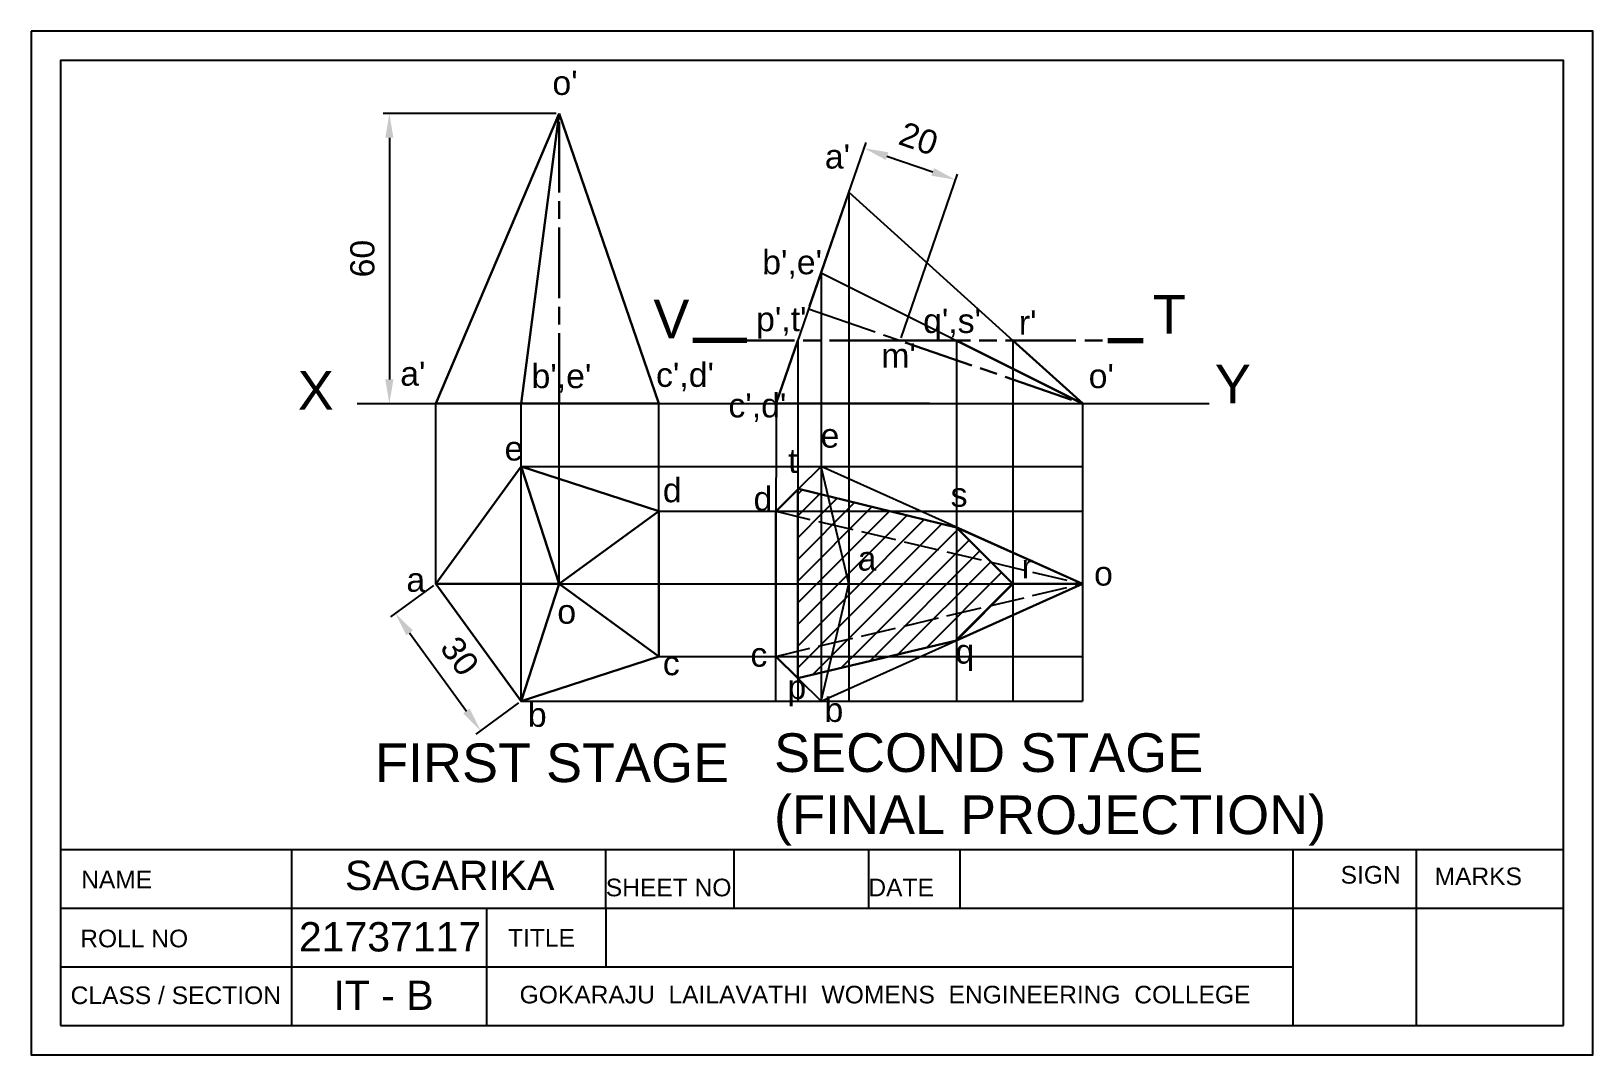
# Model space of a CAD drawing. Header units: millimetres. Extents: x 0 to 266, y 0 to 174.
import ezdxf

# ---------------------------------------------------------------- set-up
doc = ezdxf.new("R2010")
doc.units = ezdxf.units.MM
doc.header["$PDMODE"] = 35
doc.linetypes.add('ACAD_ISO02W100', pattern=[15, 12, -3])
doc.linetypes.add('ACAD_ISO08W100', pattern=[36, 24, -3, 6, -3])
doc.styles.get("Standard").update_dxf_attribs({"font": 'arial.ttf'})
doc.dimstyles.new('ISO-25', dxfattribs={"dimtxt": 5, "dimasz": 5, "dimexe": 1.25, "dimexo": 0.625, "dimgap": 3, "dimtad": 1, "dimtxsty": 'Standard', "dimcen": 2.5, "dimadec": 0, "dimazin": 0, "dimtfac": 1, "dimtmove": 0, "dimatfit": 3, "dimfxl": 1, "dimarcsym": 0})
pattern_1 = [(45, (61.991, 26.8314), (-1.84983, 1.84983), [])]

# ---------------------------------------------------------------- blocks, each defined once
blk = doc.blocks.new('*D4')
at = {"color": 0, "lineweight": -2, "ltscale": 0.5, "transparency": 16777216}
for p, q in [((89.48, 160.38), (60.02, 160.38)), ((61.05, 156.26), (61.05, 115.06)), ((89.48, 110.94), (60.02, 110.94))]:
    blk.add_line(p, q, dxfattribs=at)
at = {"color": 0, "ltscale": 0.5, "transparency": 16777216}
for points in [[(60.36, 156.26), (61.74, 156.26), (61.05, 160.38)], [(60.36, 115.06), (61.74, 115.06), (61.05, 110.94)]]:
    blk.add_solid(points, dxfattribs=at)
at = {"layer": 'Defpoints', "color": 0, "ltscale": 0.5, "transparency": 16777216}
for p in [(89.99, 160.38), (61.05, 110.94), (89.99, 110.94)]:
    blk.add_point(p, dxfattribs=at)
at = {"color": 0, "lineweight": 25, "ltscale": 0.5, "transparency": 16777216, "insert": (56.47, 135.66), "char_height": 4.12, "attachment_point": 5, "rotation": 90}
blk.add_mtext('60', dxfattribs=at)
blk = doc.blocks.new('*D5')
at = {"color": 0, "lineweight": -2, "ltscale": 0.5, "transparency": 16777216}
for p, q in [((68.55, 79.94), (61.24, 74.62)), ((64.49, 71.9), (74.18, 58.56)), ((83.08, 59.94), (75.77, 54.63))]:
    blk.add_line(p, q, dxfattribs=at)
at = {"color": 0, "ltscale": 0.5, "transparency": 16777216}
for points in [[(65.05, 72.3), (63.94, 71.49), (62.07, 75.23)], [(74.73, 58.97), (73.62, 58.16), (76.6, 55.23)]]:
    blk.add_solid(points, dxfattribs=at)
at = {"layer": 'Defpoints', "color": 0, "ltscale": 0.5, "transparency": 16777216}
for p in [(68.97, 80.24), (83.5, 60.24), (76.6, 55.23)]:
    blk.add_point(p, dxfattribs=at)
at = {"color": 0, "lineweight": 25, "ltscale": 0.5, "transparency": 16777216, "insert": (73.04, 67.92), "char_height": 4.12, "attachment_point": 5, "rotation": 306}
blk.add_mtext('30', dxfattribs=at)
blk = doc.blocks.new('*D6')
at = {"color": 0, "lineweight": -2, "ltscale": 0.5, "transparency": 16777216}
for p, q in [((132.69, 127.57), (142.32, 155.44)), ((145.88, 153.12), (153.67, 150.43)), ((148.27, 122.18), (157.9, 150.06))]:
    blk.add_line(p, q, dxfattribs=at)
at = {"color": 0, "ltscale": 0.5, "transparency": 16777216}
for points in [[(146.1, 153.77), (145.66, 152.47), (141.99, 154.47)], [(153.89, 151.08), (153.44, 149.78), (157.56, 149.09)]]:
    blk.add_solid(points, dxfattribs=at)
at = {"layer": 'Defpoints', "color": 0, "ltscale": 0.5, "transparency": 16777216}
for p in [(157.56, 149.09), (132.52, 127.08), (148.1, 121.7)]:
    blk.add_point(p, dxfattribs=at)
at = {"color": 0, "lineweight": 25, "ltscale": 0.5, "transparency": 16777216, "insert": (151.27, 156.1), "char_height": 4.12, "attachment_point": 5, "rotation": 340.938}
blk.add_mtext('20', dxfattribs=at)
blk = doc.blocks.new('GOKARAJU3')
for p, q in [((5, 169.4), (5, 5)), ((261.19, 169.4), (5, 169.4)), ((261.19, 5), (261.19, 169.4)), ((5, 35), (261.19, 35)), ((44.39, 35), (44.39, 5)), ((97.94, 25), (97.94, 35)), ((119.76, 35), (119.76, 25)), ((142.7, 35), (142.7, 25)), ((158.32, 35), (158.32, 25)), ((215.08, 35), (215.08, 5)), ((236.07, 35), (236.07, 5)), ((5, 25), (261.19, 25)), ((77.59, 25), (77.59, 5)), ((97.94, 25), (97.94, 15)), ((5, 15), (215.08, 15)), ((5, 5), (261.19, 5))]:
    blk.add_line(p, q)
blk.add_lwpolyline([(0, 174.4), (0, 0), (266.19, 0), (266.19, 174.4)], close=True)
at = {"char_height": 3}
for s, width, insert, attachment_point in [('SIGN', 10.7612, (223.21, 32.16), 1), ('MARKS', 16.273, (239.22, 31.9), 1), ('NAME', 15.9424, (8.51, 31.36), 1), ('SHEET NO', 21.0026, (97.94, 30), 1), ('DATE', 14.9315, (142.7, 30), 1), ('ROLL NO', 20.6744, (8.35, 21.31), 1), ('TITLE', 14.1732, (81.27, 21.41), 1), ('CLASS / SECTION', 35.77, (6.71, 11.64), 1), ('GOKARAJU  LAILAVATHI  WOMENS  ENGINEERING  COLLEGE', 147.5066, (145.54, 10.23), 5)]:
    blk.add_mtext_dynamic_manual_height_columns(s, width=width, gutter_width=15, heights=[0], dxfattribs=dict(at, insert=insert, attachment_point=attachment_point))

msp = doc.modelspace()

# ---------------------------------------------------------------- hatches: boundary and pattern name
at = {"lineweight": 25, "ltscale": 0.5}
h = msp.add_hatch(dxfattribs=at)
h.set_pattern_fill('ANSI31', color=256)
h.set_pattern_definition(pattern_1)
h.paths.add_polyline_path([(157.7064, 89.8498), (146.443, 92.5987), (139.3894, 92.5987), (139.3894, 80.2393), (157.7064, 80.2393)])
h.paths.add_polyline_path([(157.7064, 80.2393), (139.3894, 80.2393), (139.3894, 67.88), (146.2882, 67.88), (157.7064, 70.5879)])
h.paths.add_polyline_path([(157.7064, 89.8498), (157.7064, 80.2393), (167.3374, 80.2393)])
h.paths.add_polyline_path([(167.3374, 80.2393), (157.7064, 80.2393), (157.7064, 70.5879)])
h.paths.add_polyline_path([(136.4568, 92.5987), (134.6443, 92.5987), (134.6443, 80.2393), (139.3894, 80.2393)])
h.paths.add_polyline_path([(139.3894, 92.5987), (136.4568, 92.5987), (139.3894, 80.2393)])
h.paths.add_polyline_path([(139.3894, 94.3201), (135.8429, 95.1856), (136.4568, 92.5987), (139.3894, 92.5987)])
h.paths.add_polyline_path([(134.6443, 92.5987), (130.6625, 92.5987), (130.6625, 80.2393), (134.6443, 80.2393)])
h.paths.add_polyline_path([(134.6443, 95.4781), (130.7935, 96.4179), (130.6625, 96.288), (130.6625, 92.5987), (134.6443, 92.5987)])
h.paths.add_polyline_path([(139.3894, 80.2393), (134.6443, 80.2393), (134.6443, 67.88), (136.4568, 67.88)])
h.paths.add_polyline_path([(134.6443, 80.2393), (130.6625, 80.2393), (130.6625, 67.88), (134.6443, 67.88)])
h.paths.add_polyline_path([(134.6443, 67.88), (130.6625, 67.88), (130.6625, 64.1744), (134.6443, 65.1187)])
h.paths.add_polyline_path([(136.4568, 67.88), (134.6443, 67.88), (134.6443, 65.1187), (135.8706, 65.4095)])
h.paths.add_polyline_path([(139.3894, 67.88), (136.4568, 67.88), (135.8706, 65.4095), (139.3894, 66.244)])
h.paths.add_polyline_path([(139.3894, 94.3201), (139.3894, 92.5987), (146.443, 92.5987)])
h = msp.add_hatch(dxfattribs=at)
h.set_pattern_fill('ANSI31', color=256)
h.set_pattern_definition(pattern_1)
h.paths.add_polyline_path([(134.6443, 92.5987), (136.4568, 92.5987), (135.8429, 95.1856), (134.6443, 95.4781)])
h.paths.add_polyline_path([(136.4568, 67.88), (139.3894, 67.88), (139.3894, 80.2393)])
h = msp.add_hatch(dxfattribs=at)
h.set_pattern_fill('ANSI31', color=256)
h.set_pattern_definition(pattern_1)
h.paths.add_polyline_path([(139.3894, 67.88), (139.3894, 66.244), (146.2882, 67.88)])

# ---------------------------------------------------------------- linework, layer by layer
at = {"lineweight": 30, "ltscale": 0.5}
for p, q in [((68.9658, 110.9435), (89.9927, 160.3807)), ((83.495, 110.9435), (89.9927, 160.3807)), ((107.0038, 110.9435), (89.9927, 160.3807)), ((130.6625, 121.6974), (126.9665, 111.001)), ((157.7064, 121.6974), (179.2198, 110.9435)), ((167.3374, 121.6974), (179.2376, 110.9435)), ((68.9658, 110.9435), (107.0038, 110.9435)), ((126.9665, 111.001), (179.2486, 110.9335)), ((83.495, 100.2371), (89.9927, 80.2393)), ((126.9428, 92.5911), (130.7935, 96.4179)), ((130.6625, 96.288), (130.6625, 64.1744)), ((157.7064, 89.8498), (130.7935, 96.4179)), ((107.0038, 92.5987), (89.9927, 80.2393)), ((126.9428, 92.5987), (126.9109, 67.88)), ((167.3374, 80.2393), (157.7064, 89.8498)), ((157.7064, 89.8498), (179.2198, 80.2393)), ((68.9658, 80.2393), (89.9927, 80.2393)), ((83.495, 60.2416), (89.9927, 80.2393)), ((107.0038, 67.88), (89.9927, 80.2393)), ((157.7064, 70.5879), (167.3374, 80.2393)), ((157.7064, 70.5879), (179.2198, 80.2393)), ((167.3374, 80.2393), (179.2198, 80.2393)), ((130.6625, 64.1744), (157.7064, 70.5879)), ((126.9109, 67.88), (130.6625, 64.1744))]:
    msp.add_line(p, q, dxfattribs=at)
at = {"linetype": 'ACAD_ISO08W100', "lineweight": 30, "ltscale": 0.5}
for p, q in [((89.9927, 110.9435), (89.9927, 160.3807)), ((148.0977, 121.6974), (121.9676, 121.6974)), ((148.0977, 121.6974), (189.534, 121.6974)), ((148.9933, 121.3879), (179.2486, 110.9335))]:
    msp.add_line(p, q, dxfattribs=at)
at = {"lineweight": 25, "ltscale": 0.5}
for p, q in [((139.3894, 146.9532), (126.9665, 111.001)), ((139.3894, 146.9532), (179.2486, 110.9335)), ((139.3894, 146.9532), (139.3894, 60.2416)), ((134.6443, 133.2207), (179.2486, 110.9335)), ((134.6443, 133.2207), (134.6443, 60.2416)), ((130.6625, 121.6974), (130.6625, 60.2416)), ((157.7064, 121.6974), (157.7064, 60.2416)), ((167.3374, 121.6974), (167.3374, 60.2416)), ((55.536, 110.9435), (200.8081, 110.9435)), ((68.9658, 80.2393), (68.9658, 110.9435)), ((83.495, 60.2416), (83.495, 110.9435)), ((89.9927, 80.2393), (89.9927, 110.9435)), ((107.0038, 92.5987), (107.0038, 110.9435)), ((126.9665, 111.001), (126.901, 60.2416)), ((179.2198, 110.9435), (179.2198, 60.2416)), ((83.495, 100.2371), (179.2198, 100.2371)), ((134.6443, 100.2371), (126.9428, 92.5987)), ((139.3894, 80.2393), (134.6443, 100.2371)), ((179.2198, 80.2393), (134.6443, 100.2371)), ((107.0038, 92.5987), (179.2198, 92.5987)), ((68.9658, 80.2393), (179.2198, 80.2393)), ((134.6443, 60.2416), (139.3894, 80.2393)), ((134.6443, 60.2416), (179.2198, 80.2393)), ((107.0038, 67.88), (179.2198, 67.88)), ((126.9109, 67.88), (134.6443, 60.2416)), ((83.495, 60.2416), (179.2198, 60.2416))]:
    msp.add_line(p, q, dxfattribs=at)
at = {"linetype": 'ACAD_ISO08W100', "lineweight": 25, "ltscale": 0.5}
msp.add_line((132.5222, 127.0793), (148.0977, 121.6974), dxfattribs=at)
at = {"lineweight": 70, "ltscale": 0.5}
for p, q in [((121.9676, 121.6974), (112.8058, 121.6974)), ((183.5328, 121.6974), (189.534, 121.6974))]:
    msp.add_line(p, q, dxfattribs=at)
at = {"linetype": 'ACAD_ISO02W100', "lineweight": 25, "ltscale": 0.5}
for p in [(126.9109, 92.5987), (126.9109, 67.88)]:
    msp.add_line(p, (179.2198, 80.2393), dxfattribs=at)
at = {"linetype": 'Continuous'}
msp.add_lwpolyline([(5, 35), (261.1901, 35), (261.1901, 169.4), (5, 169.4)], close=True, dxfattribs=at)
at = {"lineweight": 30, "ltscale": 0.5}
msp.add_lwpolyline([(107.0038, 67.88), (107.0038, 92.5987), (83.495, 100.2371), (68.9658, 80.2393), (83.495, 60.2416)], close=True, dxfattribs=at)

# ---------------------------------------------------------------- block references
msp.add_blockref('GOKARAJU3', (0, 0))

# ---------------------------------------------------------------- texts
at = {"lineweight": 25, "ltscale": 0.5}
for s, height, p in [("o'", 4.11977, (88.8445, 163.5489)), ("a'", 4.11977, (135.2841, 151.006)), ("b',e'", 4.11977, (124.6111, 132.9911)), ('V', 6.5916, (106.0571, 122.0959)), ('T', 6.5916, (191.1828, 122.8414)), ("p',t'", 4.11977, (123.5653, 123.2878)), ("q',s'", 4.11977, (152.0374, 122.9872)), ("r'", 4.11977, (168.3561, 122.7131)), ("m'", 4.11977, (144.9066, 117.0944)), ("a'", 4.11977, (62.9052, 114.0046)), ("b',e'", 4.11977, (85.2883, 113.5865)), ("c',d'", 4.11977, (106.5097, 113.8055)), ("o'", 4.11977, (180.2593, 113.5865)), ('Y', 6.5916, (201.7631, 110.9735)), ('X', 6.5916, (45.4335, 109.8946)), ("c',d'", 4.11977, (118.8516, 108.598)), ('e', 4.1198, (134.5558, 103.4451)), ('e', 4.1198, (80.6862, 101.2526)), ('t', 4.1198, (129.0468, 99.1483)), ('d', 4.1198, (107.6713, 94.145)), ('d', 4.1198, (123.1348, 92.703)), ('s', 4.1198, (156.7261, 93.3744)), ('a', 4.1198, (140.871, 82.4981)), ('r', 4.1198, (168.8189, 81.1553)), ('o', 4.1198, (181.1805, 79.9469)), ('a', 4.1198, (63.9512, 78.8845)), ('o', 4.1198, (89.6812, 73.4493)), ('c', 4.1198, (122.5973, 66.1165)), ('q', 4.1198, (157.5323, 66.6536)), ('c', 4.1198, (107.6713, 64.6693)), ('p', 4.1198, (128.9125, 60.6112)), ('b', 4.1198, (84.6607, 55.8893)), ('b', 4.1198, (135.2276, 56.7172)), ('SECOND STAGE', 6.591631, (126.6213, 48.1813)), ('FIRST STAGE', 6.591631, (58.6049, 46.4551)), ('(FINAL PROJECTION)', 6.591631, (126.6213, 37.5924))]:
    msp.add_text(s, height=height, dxfattribs=at).set_placement(p)
for s, p in [('SAGARIKA', (53.4806, 28.0623)), ('21737117', (45.6319, 17.6012)), ('IT - B', (51.5259, 7.6341))]:
    msp.add_text(s, height=5).set_placement(p)

# ---------------------------------------------------------------- dimensions: what is measured, and where the dimension line sits
dim = msp.add_linear_dim(base=(61.0487, 110.9435), p1=(89.9927, 160.3807), p2=(89.9927, 110.9435), angle=90, dimstyle='ISO-25', override={"dimscale": 0.823954, "dimlfac": 1.21366}, dxfattribs=at)
dim.commit()
dim.dimension.update_dxf_attribs({"geometry": '*D4', "text_midpoint": (56.4734, 135.6621)})
for p1, p2, distance, picture, middle in [((132.5222, 127.0793), (148.0977, 121.6974), 28.9777, '*D6', (151.2681, 156.1015)), ((68.9658, 80.2393), (83.495, 60.2416), -8.5233, '*D5', (73.0375, 67.9207))]:
    dim = msp.add_aligned_dim(p1=p1, p2=p2, distance=distance, dimstyle='ISO-25', override={"dimscale": 0.823954, "dimlfac": 1.21366}, dxfattribs=at)
    dim.commit()
    dim.dimension.update_dxf_attribs({"geometry": picture, "text_midpoint": middle})

doc.saveas('drawing.dxf')
